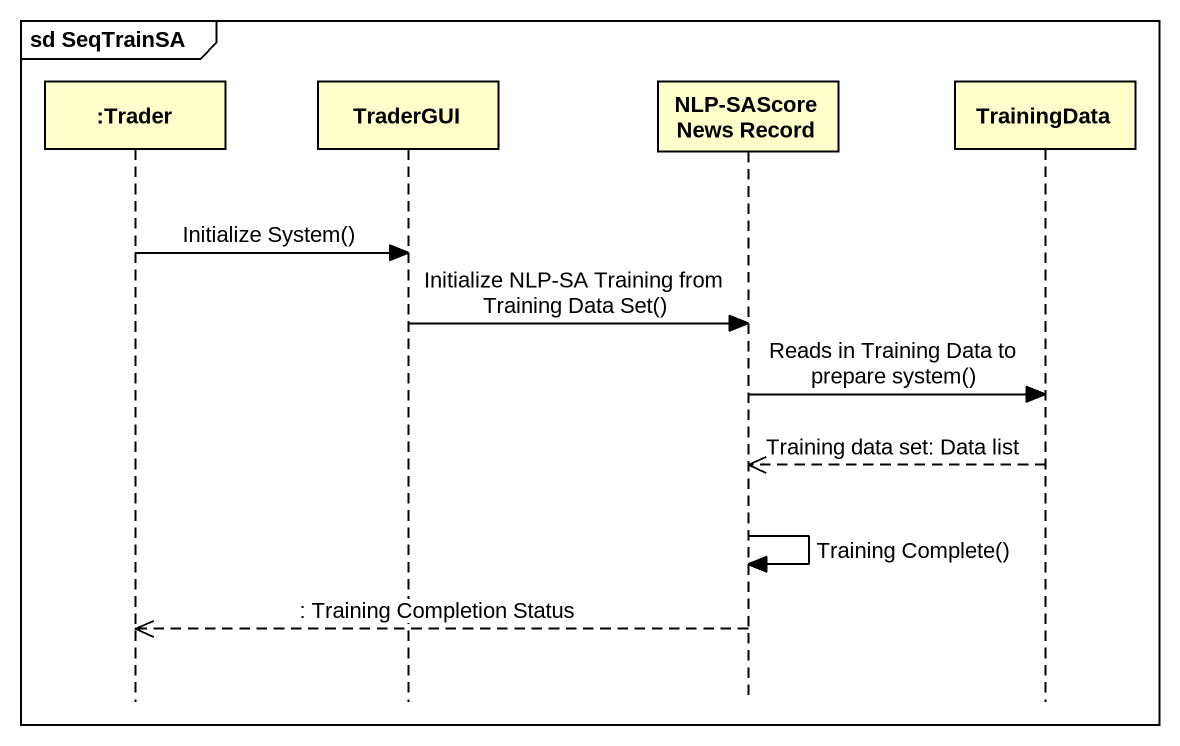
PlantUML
@startuml
mainframe sd SeqTrainSA
hide footbox
participant ":Trader" as Trader
participant TraderGUI
participant "NLP-SAScore News Record" as NLP_SAScore_News_Record
participant TrainingData

Trader -> TraderGUI : Initialize System()
TraderGUI -> NLP_SAScore_News_Record : Initialize NLP-SA Training from Training Data Set()
NLP_SAScore_News_Record -> TrainingData : Reads in Training Data to prepare system()
TrainingData -->> NLP_SAScore_News_Record : Training data set: Data list
NLP_SAScore_News_Record -> NLP_SAScore_News_Record : Training Complete()
NLP_SAScore_News_Record -->> Trader : : Training Completion Status
@enduml
